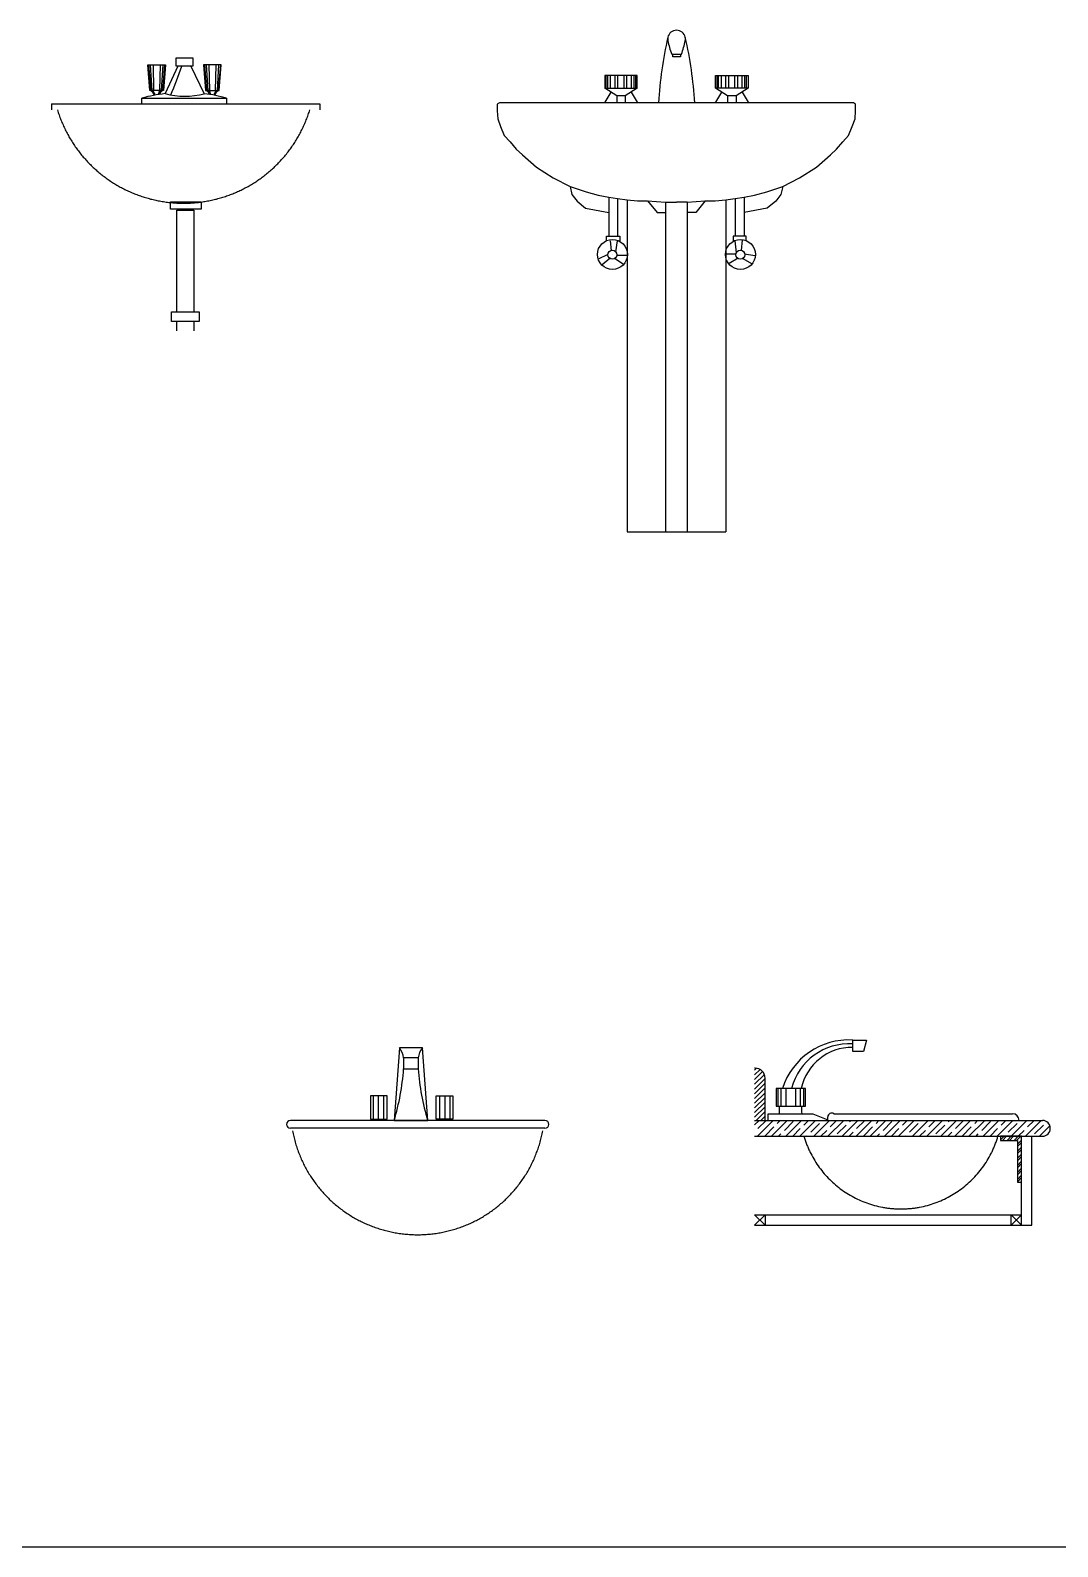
# Model space of a CAD drawing. Header units: millimetres. Extents: x 1357 to 18171, y 1516 to 18553.
# Drawn here: x 6379 to 8342, y 7576 to 10473 of the extents above; entities that cross this region are included whole.
import ezdxf

# ---------------------------------------------------------------- set-up
doc = ezdxf.new("R2010")
doc.units = ezdxf.units.MM
for name, pattern in [('DASHED', [0.75, 0.5, -0.25]), ('DASHEDX2', [38.1, 25.4, -12.7]), ('HIDDEN2', [0.1875, 0.125, -0.0625])]:
    doc.linetypes.add(name, pattern=pattern)
doc.layers.add('www.cad-blocks.net', color=7, linetype='Continuous')

# ---------------------------------------------------------------- blocks, each defined once
blk = doc.blocks.new('A$C202B7152')
for p, q in [((0.1836, 0.5083, 0.01), (0.2175, 0.5083, 0.01)), ((0.1876, 0.4593, 0.01), (0.1836, 0.5083, 0.01)), ((0.1854, 0.5083, 0.01), (0.1895, 0.4593, 0.01)), ((0.1886, 0.5083, 0.01), (0.1916, 0.4593, 0.01)), ((0.1939, 0.5083, 0.01), (0.195, 0.4593, 0.01)), ((0.2072, 0.5083, 0.01), (0.2061, 0.4593, 0.01)), ((0.2126, 0.5083, 0.01), (0.2095, 0.4593, 0.01)), ((0.2158, 0.5083, 0.01), (0.2116, 0.4593, 0.01)), ((0.2175, 0.5083, 0.01), (0.2135, 0.4593, 0.01)), ((0.2409, 0.5057, 0.01), (0.2168, 0.4534, 0.01)), ((0.2378, 0.5215, 0.01), (0.27, 0.5215, 0.01)), ((0.2378, 0.5057, 0.01), (0.2378, 0.5215, 0.01)), ((0.27, 0.5057, 0.01), (0.2378, 0.5057, 0.01)), ((0.2661, 0.5057, 0.01), (0.2918, 0.4532, 0.01)), ((0.27, 0.5215, 0.01), (0.27, 0.5057, 0.01)), ((0.3242, 0.5083, 0.01), (0.2903, 0.5083, 0.01)), ((0.2903, 0.5083, 0.01), (0.2943, 0.4593, 0.01)), ((0.292, 0.5083, 0.01), (0.2962, 0.4593, 0.01)), ((0.2952, 0.5083, 0.01), (0.2983, 0.4593, 0.01)), ((0.3006, 0.5083, 0.01), (0.3017, 0.4593, 0.01)), ((0.3139, 0.5083, 0.01), (0.3128, 0.4593, 0.01)), ((0.3192, 0.5083, 0.01), (0.3162, 0.4593, 0.01)), ((0.3224, 0.5083, 0.01), (0.3183, 0.4593, 0.01)), ((0.3202, 0.4593, 0.01), (0.3242, 0.5083, 0.01)), ((0.1727, 0.4449, 0.01), (0.3343, 0.4449, 0.01)), ((0.1727, 0.4348, 0.01), (0.1727, 0.4449, 0.01)), ((0.2135, 0.4593, 0.01), (0.1876, 0.4593, 0.01)), ((0.2943, 0.4593, 0.01), (0.3202, 0.4593, 0.01)), ((0.3343, 0.4449, 0.01), (0.3343, 0.4348, 0.01))]:
    blk.add_line(p, q)
at = {"linetype": 'DASHEDX2'}
for p, q in [((0, 0.4338, 0.01), (0.5126, 0.4338, 0.01)), ((0, 0.4338, 0.01), (0, 0.4226, 0.01)), ((0.5126, 0.4338, 0.01), (0.5126, 0.4226, 0.01)), ((0.2271, 0.2467, 0.01), (0.2858, 0.2467, 0.01)), ((0.2271, 0.2325, 0.01), (0.2271, 0.2467, 0.01)), ((0.2858, 0.2325, 0.01), (0.2271, 0.2325, 0.01)), ((0.2858, 0.2467, 0.01), (0.2858, 0.2325, 0.01)), ((0.2392, 0.2305, 0.01), (0.2716, 0.2305, 0.01)), ((0.2392, 0.0364, 0.01), (0.2392, 0.2305, 0.01)), ((0.2716, 0.2305, 0.01), (0.2716, 0.0364, 0.01)), ((0.2291, 0.0364, 0.01), (0.2817, 0.0364, 0.01)), ((0.2291, 0.0182, 0.01), (0.2291, 0.0364, 0.01)), ((0.2817, 0.0364, 0.01), (0.2817, 0.0182, 0.01)), ((0.2817, 0.0182, 0.01), (0.2291, 0.0182, 0.01)), ((0.2392, 0, 0.01), (0.2392, 0.0182, 0.01)), ((0.2716, 0.0182, 0.01), (0.2716, 0, 0.01))]:
    blk.add_line(p, q, dxfattribs=at)
for centre, radius, start, end in [((-0.3833, 0.715, 0.01), 0.6657, 336.6237, 341.6751), ((0.2535, 0.1433, 0.01), 0.3122, 96.76, 104.997), ((0.1854, 0.4493, 0.01), 0.0103, 4.5286, 73.6573), ((0.1865, 0.4498, 0.01), 0.00987, 2.3542, 72.2895), ((0.1806, 0.4473, 0.01), 0.0173, 10.4686, 43.6818), ((0.2129, 0.4516, 0.01), 0.00923, 123.83, 180.3767), ((0.2157, 0.4493, 0.01), 0.0103, 106.3427, 165.9199), ((0.2546, 0.595, 0.01), 0.1466, 255.0374, 284.6849), ((0.2535, 0.1433, 0.01), 0.3122, 75.003, 82.9623), ((0.2921, 0.4493, 0.01), 0.0103, 14.0801, 73.6573), ((0.2949, 0.4516, 0.01), 0.00923, 359.6233, 56.17), ((0.3272, 0.4473, 0.01), 0.0173, 136.3182, 169.5314), ((0.3213, 0.4498, 0.01), 0.00987, 107.7105, 177.6458), ((0.3224, 0.4493, 0.01), 0.0103, 106.3427, 175.4714)]:
    blk.add_arc(centre, radius, start, end)
blk.add_arc((0.2522, 0.4962, 0.01), 0.2522, 196.9812, 343.0188, dxfattribs=at)
blk = doc.blocks.new('A$C13BE08D9')
for p, q in [((0.3332, 0.9127), (0.3518, 0.9127)), ((0.3353, 0.9127), (0.3497, 0.9127)), ((0.3353, 0.9078), (0.3353, 0.9127)), ((0.3497, 0.9078), (0.3353, 0.9078)), ((0.3497, 0.9127), (0.3497, 0.9078)), ((0.2672, 0.872), (0.2054, 0.872)), ((0.2054, 0.872), (0.2054, 0.8475)), ((0.2081, 0.8475), (0.2081, 0.872)), ((0.2112, 0.8475), (0.2112, 0.872)), ((0.2165, 0.8475), (0.2165, 0.872)), ((0.2251, 0.8475), (0.2251, 0.872)), ((0.2305, 0.8475), (0.2305, 0.872)), ((0.2423, 0.8475), (0.2423, 0.872)), ((0.2477, 0.8475), (0.2477, 0.872)), ((0.2562, 0.8475), (0.2562, 0.872)), ((0.2615, 0.8475), (0.2615, 0.872)), ((0.2646, 0.8475), (0.2646, 0.872)), ((0.2672, 0.8475), (0.2672, 0.872)), ((0.4172, 0.872), (0.479, 0.872)), ((0.4172, 0.8475), (0.4172, 0.872)), ((0.4198, 0.8475), (0.4198, 0.872)), ((0.4229, 0.8475), (0.4229, 0.872)), ((0.4282, 0.8475), (0.4282, 0.872)), ((0.4368, 0.8475), (0.4368, 0.872)), ((0.4422, 0.8475), (0.4422, 0.872)), ((0.454, 0.8475), (0.454, 0.872)), ((0.4594, 0.8475), (0.4594, 0.872)), ((0.4679, 0.8475), (0.4679, 0.872)), ((0.4732, 0.8475), (0.4732, 0.872)), ((0.4764, 0.8475), (0.4764, 0.872)), ((0.479, 0.872), (0.479, 0.8475)), ((0.2169, 0.8404), (0.2052, 0.8208)), ((0.2054, 0.8475), (0.2672, 0.8475)), ((0.2283, 0.8333), (0.2054, 0.8475)), ((0.2672, 0.8475), (0.2444, 0.8333)), ((0.2558, 0.8404), (0.2674, 0.8208)), ((0.4286, 0.8404), (0.417, 0.8208)), ((0.479, 0.8475), (0.4172, 0.8475)), ((0.4401, 0.8333), (0.4172, 0.8475)), ((0.479, 0.8475), (0.4562, 0.8333)), ((0.4676, 0.8404), (0.4792, 0.8208)), ((0.0042, 0.82), (0, 0.8171)), ((0, 0.8171), (0, 0.8045)), ((0.3422, 0.82), (0.0042, 0.82)), ((0.2363, 0.8333), (0.2283, 0.8333)), ((0.2283, 0.8333), (0.2283, 0.82)), ((0.2444, 0.8333), (0.2363, 0.8333)), ((0.2444, 0.8333), (0.2444, 0.82)), ((0.6803, 0.82), (0.3422, 0.82)), ((0.4481, 0.8333), (0.4401, 0.8333)), ((0.4401, 0.8333), (0.4401, 0.8208)), ((0.4562, 0.8333), (0.4481, 0.8333)), ((0.4562, 0.8333), (0.4562, 0.8208)), ((0.6845, 0.8171), (0.6803, 0.82)), ((0.6845, 0.8045), (0.6845, 0.8171)), ((0, 0.8045), (0.0007, 0.7892)), ((0.0007, 0.7892), (0.0063, 0.7745)), ((0.6782, 0.7745), (0.6838, 0.7892)), ((0.6838, 0.7892), (0.6845, 0.8045)), ((0.0063, 0.7745), (0.0133, 0.7571)), ((0.0133, 0.7571), (0.0244, 0.7452)), ((0.66, 0.7452), (0.6712, 0.7571)), ((0.6712, 0.7571), (0.6782, 0.7745)), ((0.0244, 0.7452), (0.0363, 0.7313)), ((0.0363, 0.7313), (0.0482, 0.7201)), ((0.6363, 0.7201), (0.6481, 0.7313)), ((0.6481, 0.7313), (0.66, 0.7452)), ((0.0482, 0.7201), (0.0747, 0.6971)), ((0.0747, 0.6971), (0.1068, 0.6762)), ((0.5776, 0.6762), (0.6097, 0.6971)), ((0.6097, 0.6971), (0.6363, 0.7201)), ((0.1068, 0.6762), (0.139, 0.6598)), ((0.5455, 0.6598), (0.5776, 0.6762)), ((0.139, 0.6598), (0.1697, 0.6497)), ((0.139, 0.6598), (0.1427, 0.6443)), ((0.1427, 0.6443), (0.1523, 0.632)), ((0.1697, 0.6497), (0.1927, 0.6434)), ((0.1927, 0.6434), (0.213, 0.6396)), ((0.213, 0.6396), (0.2297, 0.6368)), ((0.213, 0.6396), (0.213, 0.565)), ((0.4547, 0.6368), (0.4715, 0.6396)), ((0.4715, 0.6396), (0.4917, 0.6434)), ((0.4715, 0.6396), (0.4715, 0.565)), ((0.4917, 0.6434), (0.5148, 0.6497)), ((0.5148, 0.6497), (0.5455, 0.6598)), ((0.5417, 0.6443), (0.5322, 0.632)), ((0.5455, 0.6598), (0.5417, 0.6443)), ((0.1523, 0.632), (0.1687, 0.6184)), ((0.1687, 0.6184), (0.213, 0.61)), ((0.2297, 0.6368), (0.248, 0.6346)), ((0.2297, 0.6368), (0.2297, 0.565)), ((0.248, 0.6346), (0.2681, 0.6323)), ((0.248, 0.6346), (0.248, 0)), ((0.2681, 0.6323), (0.287, 0.6323)), ((0.287, 0.6323), (0.3215, 0.63)), ((0.287, 0.6323), (0.3054, 0.61)), ((0.3054, 0.61), (0.3215, 0.61)), ((0.3215, 0.63), (0.3215, 0)), ((0.3215, 0.63), (0.3422, 0.63)), ((0.363, 0.63), (0.3422, 0.63)), ((0.363, 0.63), (0.3974, 0.6323)), ((0.363, 0.63), (0.363, 0)), ((0.3791, 0.61), (0.363, 0.61)), ((0.3974, 0.6323), (0.3791, 0.61)), ((0.3974, 0.6323), (0.4163, 0.6323)), ((0.4163, 0.6323), (0.4365, 0.6346)), ((0.4365, 0.6346), (0.4547, 0.6368)), ((0.4365, 0.6346), (0.4365, 0)), ((0.4547, 0.6368), (0.4547, 0.565)), ((0.5158, 0.6184), (0.4715, 0.61)), ((0.5322, 0.632), (0.5158, 0.6184)), ((0.2088, 0.5564), (0.2088, 0.565)), ((0.2088, 0.565), (0.2339, 0.565)), ((0.218, 0.5378), (0.2164, 0.556)), ((0.2267, 0.5348), (0.2299, 0.5558)), ((0.2339, 0.565), (0.2339, 0.555)), ((0.4757, 0.565), (0.4505, 0.565)), ((0.4505, 0.565), (0.4505, 0.555)), ((0.4571, 0.533), (0.4545, 0.5558)), ((0.4665, 0.5378), (0.4684, 0.5577)), ((0.4757, 0.5564), (0.4757, 0.565)), ((0.2114, 0.53), (0.1927, 0.521)), ((0.2149, 0.5224), (0.2004, 0.5099)), ((0.2199, 0.5301), (0.22, 0.5301)), ((0.22, 0.53), (0.22, 0.5302)), ((0.2253, 0.5226), (0.2409, 0.5116)), ((0.2283, 0.5289), (0.2477, 0.5289)), ((0.456, 0.5303), (0.4366, 0.5308)), ((0.46, 0.5229), (0.4432, 0.5128)), ((0.4646, 0.5301), (0.4644, 0.5301)), ((0.4645, 0.53), (0.4645, 0.5302)), ((0.4688, 0.5224), (0.4857, 0.513)), ((0.4722, 0.531), (0.4918, 0.5281)), ((0.248, 0), (0.4365, 0))]:
    blk.add_line(p, q)
for centre, radius in [((0.22, 0.5301), 0.0286), ((0.4645, 0.5301), 0.0286), ((0.22, 0.5294), 0.00862), ((0.4645, 0.5294), 0.00862)]:
    blk.add_circle(centre, radius)
for centre, radius, start, end in [((0.3425, 0.9414), 0.017, 12.1664, 167.8336), ((1.0365, 0.779), 0.7297, 166.8545, 176.779), ((0.3425, 0.9414), 0.017, 167.8336, 190.5869), ((0.4796, 0.9689), 0.1568, 191.26, 200.9757), ((0.2054, 0.9689), 0.1568, 339.0243, 348.74), ((0.3425, 0.9414), 0.017, 349.4131, 12.1664), ((-0.3514, 0.779), 0.7297, 3.221, 13.1455)]:
    blk.add_arc(centre, radius, start, end)
blk = doc.blocks.new('A$C52D46D27')
for p, q in [((0.2156, 0.3476), (0.2056, 0.2089)), ((0.2597, 0.3476), (0.2156, 0.3476)), ((0.2236, 0.3288), (0.2236, 0.3075)), ((0.2516, 0.3288), (0.2236, 0.3288)), ((0.2516, 0.3288), (0.2516, 0.3075)), ((0.2697, 0.2089), (0.2597, 0.3476)), ((0.2236, 0.3075), (0.2516, 0.3075)), ((0.2056, 0.2089), (0.2697, 0.2089))]:
    blk.add_line(p, q)
at = {"linetype": 'Continuous'}
for p, q in [((0.1601, 0.2559), (0.1601, 0.2112)), ((0.1922, 0.2559), (0.1601, 0.2559)), ((0.1652, 0.2559), (0.1652, 0.2112)), ((0.1752, 0.2559), (0.1752, 0.2112)), ((0.1852, 0.2559), (0.1852, 0.2112)), ((0.1922, 0.2112), (0.1922, 0.2559)), ((0.2858, 0.2112), (0.2858, 0.2559)), ((0.2858, 0.2559), (0.3179, 0.2559)), ((0.2923, 0.2559), (0.2923, 0.2112)), ((0.3023, 0.2559), (0.3023, 0.2112)), ((0.3123, 0.2559), (0.3123, 0.2112)), ((0.3179, 0.2559), (0.3179, 0.2112)), ((0.4938, 0.2091), (0.0075, 0.2091)), ((0.1601, 0.2112), (0.1922, 0.2112)), ((0.3179, 0.2112), (0.2858, 0.2112)), ((0.4938, 0.1941), (0.0075, 0.1941))]:
    blk.add_line(p, q, dxfattribs=at)
for centre, radius, start, end in [((0.1895, 0.3254), 0.0343, 5.6725, 40.4808), ((0.2858, 0.3254), 0.0343, 139.5192, 174.3275), ((-0.2336, 0.3401), 0.4584, 343.3578, 355.9235), ((0.7088, 0.3401), 0.4584, 184.0765, 196.6422)]:
    blk.add_arc(centre, radius, start, end)
for centre, start, end in [((0.0075, 0.2016), 90, 270), ((0.4938, 0.2016), 270, 90)]:
    blk.add_arc(centre, 0.0075, start, end, dxfattribs=at)
at = {"linetype": 'HIDDEN2', "ltscale": 10}
blk.add_arc((0.2505, 0.2339), 0.2432, 190.628, 349.372, dxfattribs=at)
blk = doc.blocks.new('A$C3F1377AC')
at = {"linetype": 'Continuous'}
for p, q in [((0.1875, 0.3316), (0.1875, 0.3536)), ((0.1875, 0.3536), (0.2141, 0.3536)), ((0.2141, 0.3536), (0.2081, 0.3316)), ((0.2081, 0.3316), (0.1875, 0.3316)), ((0.0414, 0.2614), (0.0414, 0.2271)), ((0.097, 0.2614), (0.0414, 0.2614)), ((0.0444, 0.2614), (0.0444, 0.2271)), ((0.0504, 0.2614), (0.0504, 0.2271)), ((0.0594, 0.2614), (0.0594, 0.2271)), ((0.079, 0.2271), (0.079, 0.2614)), ((0.088, 0.2271), (0.088, 0.2614)), ((0.094, 0.2271), (0.094, 0.2614)), ((0.097, 0.2271), (0.097, 0.2614)), ((0.0257, 0.2014), (0.0257, 0.2128)), ((0.0257, 0.2128), (0.1113, 0.2128)), ((0.0414, 0.2271), (0.097, 0.2271)), ((0.1113, 0.2128), (0.1399, 0.2014)), ((0.1399, 0.2014), (0.1399, 0.2071)), ((0.1513, 0.2128), (0.4926, 0.2128))]:
    blk.add_line(p, q, dxfattribs=at)
for p, q in [((0.001, 0.3), (0, 0.3)), ((0, 0.296), (0.0038, 0.2998)), ((0, 0.287), (0.0105, 0.2975)), ((0, 0.278), (0.0154, 0.2934)), ((0, 0.2691), (0.0187, 0.2878)), ((0, 0.2601), (0.02, 0.2801)), ((0, 0.2511), (0.02, 0.2711)), ((0, 0.2421), (0.02, 0.2621)), ((0.02, 0.2), (0.02, 0.281)), ((0, 0.2331), (0.02, 0.2531)), ((0, 0.2242), (0.02, 0.2442)), ((0, 0.2152), (0.02, 0.2352)), ((0, 0.2062), (0.02, 0.2262)), ((0.0028, 0.2), (0.02, 0.2172)), ((0.0118, 0.2), (0.02, 0.2082)), ((0, 0.2), (0.55, 0.2)), ((0, 0.1915), (0.0085, 0.2)), ((0.0055, 0.17), (0.0355, 0.2)), ((0.0064, 0.1844), (0.022, 0.2)), ((0.0199, 0.1709), (0.0367, 0.1877)), ((0.0324, 0.17), (0.0624, 0.2)), ((0.0434, 0.1945), (0.0489, 0.2)), ((0.0459, 0.17), (0.0502, 0.1743)), ((0.0569, 0.181), (0.0737, 0.1979)), ((0.0594, 0.17), (0.0894, 0.2)), ((0.0728, 0.17), (0.0872, 0.1844)), ((0.0863, 0.17), (0.1163, 0.2)), ((0.0939, 0.1911), (0.1028, 0.2)), ((0.1074, 0.1776), (0.1243, 0.1945)), ((0.1132, 0.17), (0.1432, 0.2)), ((0.1267, 0.17), (0.1377, 0.181)), ((0.1402, 0.17), (0.1702, 0.2)), ((0.1445, 0.1877), (0.1567, 0.2)), ((0.1579, 0.1743), (0.1748, 0.1911)), ((0.1671, 0.17), (0.1971, 0.2)), ((0.1806, 0.17), (0.1882, 0.1776)), ((0.1815, 0.1979), (0.1837, 0.2)), ((0.1941, 0.17), (0.2241, 0.2)), ((0.195, 0.1844), (0.2106, 0.2)), ((0.2084, 0.1709), (0.2253, 0.1877)), ((0.221, 0.17), (0.251, 0.2)), ((0.232, 0.1945), (0.2375, 0.2)), ((0.2345, 0.17), (0.2388, 0.1743)), ((0.2455, 0.181), (0.2623, 0.1979)), ((0.2479, 0.17), (0.2779, 0.2)), ((0.2614, 0.17), (0.2758, 0.1844)), ((0.2749, 0.17), (0.3049, 0.2)), ((0.2825, 0.1911), (0.2914, 0.2)), ((0.296, 0.1776), (0.3128, 0.1945)), ((0.3018, 0.17), (0.3318, 0.2)), ((0.3153, 0.17), (0.3263, 0.181)), ((0.3288, 0.17), (0.3588, 0.2)), ((0.333, 0.1877), (0.3453, 0.2)), ((0.3465, 0.1743), (0.3634, 0.1911)), ((0.3557, 0.17), (0.3857, 0.2)), ((0.3692, 0.17), (0.3768, 0.1776)), ((0.3701, 0.1979), (0.3722, 0.2)), ((0.3826, 0.17), (0.4126, 0.2)), ((0.3836, 0.1844), (0.3992, 0.2)), ((0.397, 0.1709), (0.4139, 0.1877)), ((0.4096, 0.17), (0.4396, 0.2)), ((0.4206, 0.1945), (0.4261, 0.2)), ((0.4231, 0.17), (0.4273, 0.1743)), ((0.4341, 0.181), (0.4509, 0.1979)), ((0.4365, 0.17), (0.4665, 0.2)), ((0.45, 0.17), (0.4644, 0.1844)), ((0.4635, 0.17), (0.4935, 0.2)), ((0.4711, 0.1911), (0.48, 0.2)), ((0.4846, 0.1776), (0.5014, 0.1945)), ((0.4904, 0.17), (0.5204, 0.2)), ((0.5039, 0.17), (0.5149, 0.181)), ((0.5174, 0.17), (0.5474, 0.2)), ((0.5216, 0.1877), (0.5339, 0.2)), ((0.5351, 0.1743), (0.5519, 0.1911)), ((0.5443, 0.17), (0.5642, 0.1899)), ((0, 0.17), (0.55, 0.17)), ((0.0998, 0.17), (0.1007, 0.1709)), ((0.2884, 0.17), (0.2893, 0.1709)), ((0.51, 0.17), (0.47, 0.17)), ((0.47, 0.17), (0.47, 0.162)), ((0.47, 0.1631), (0.4769, 0.17)), ((0.47, 0.162), (0.502, 0.162)), ((0.4734, 0.162), (0.4814, 0.17)), ((0.4769, 0.17), (0.4779, 0.1709)), ((0.4824, 0.162), (0.4904, 0.17)), ((0.4869, 0.162), (0.4949, 0.17)), ((0.4959, 0.162), (0.5039, 0.17)), ((0.5004, 0.162), (0.5084, 0.17)), ((0.502, 0.1546), (0.51, 0.1626)), ((0.502, 0.162), (0.502, 0.082)), ((0.502, 0.1502), (0.51, 0.1582)), ((0.502, 0.1412), (0.51, 0.1492)), ((0.51, 0.162), (0.51, 0.17)), ((0.51, 0), (0.51, 0.17)), ((0.51, 0.082), (0.51, 0.162)), ((0.53, 0), (0.53, 0.17)), ((0.502, 0.1367), (0.51, 0.1447)), ((0.502, 0.1277), (0.51, 0.1357)), ((0.502, 0.1232), (0.51, 0.1312)), ((0.502, 0.1142), (0.51, 0.1222)), ((0.502, 0.1097), (0.51, 0.1177)), ((0.502, 0.1008), (0.51, 0.1088)), ((0.502, 0.0963), (0.51, 0.1043)), ((0.502, 0.0873), (0.51, 0.0953)), ((0.502, 0.0828), (0.51, 0.0908)), ((0.502, 0.082), (0.51, 0.082)), ((0, 0.0001), (0.02, 0.02)), ((0, 0.02), (0.02, 0.0001)), ((0, 0.02), (0.51, 0.02)), ((0, 0), (0.53, 0)), ((0.02, 0.02), (0.02, 0.0001)), ((0.49, 0), (0.49, 0.02)), ((0.49, 0.02), (0.51, 0.0001)), ((0.49, 0.0001), (0.51, 0.02))]:
    blk.add_line(p, q)
for centre, radius, start, end in [((0.1801, 0.2207), 0.1332, 86.8447, 162.2038), ((0.1803, 0.2335), 0.113, 86.3955, 165.7199), ((0.1864, 0.2401), 0.0996, 89.3754, 167.6981), ((0.1801, 0.2207), 0.1332, 177.2197, 183.3611), ((0.2229, 0.2207), 0.1332, 177.2197, 183.3611), ((0.147, 0.2071), 0.00714, 53.0992, 180), ((0.4926, 0.2), 0.0129, 0.0386, 90)]:
    blk.add_arc(centre, radius, start, end, dxfattribs=at)
for centre, radius, start in [((0.001, 0.281), 0.019, 0), ((0.55, 0.185), 0.015, 270)]:
    blk.add_arc(centre, radius, start, 90)
at = {"linetype": 'DASHED', "ltscale": 2}
blk.add_arc((0.2796, 0.2241), 0.1931, 196.2546, 343.7349, dxfattribs=at)
blk = doc.blocks.new('FORMAT')
at = {"layer": 'www.cad-blocks.net', "color": 155, "true_color": 0x546d8e}
blk.add_line((3594.1, 7575.7), (18171.5, 7575.7), dxfattribs=at)

msp = doc.modelspace()

# ---------------------------------------------------------------- block references
at = {"color": 7, "xscale": 1000, "yscale": 1000, "zscale": 1000}
for name, p in [('A$C13BE08D9', (7271.2, 9514.9)), ('A$C202B7152', (6419.6, 9898.9, -10)), ('A$C52D46D27', (6868.5, 8181.1)), ('A$C3F1377AC', (7762.8, 8190.1))]:
    msp.add_blockref(name, p, dxfattribs=at)
at = {"layer": 'www.cad-blocks.net'}
msp.add_blockref('FORMAT', (0, 0), dxfattribs=at)

doc.saveas('drawing.dxf')
